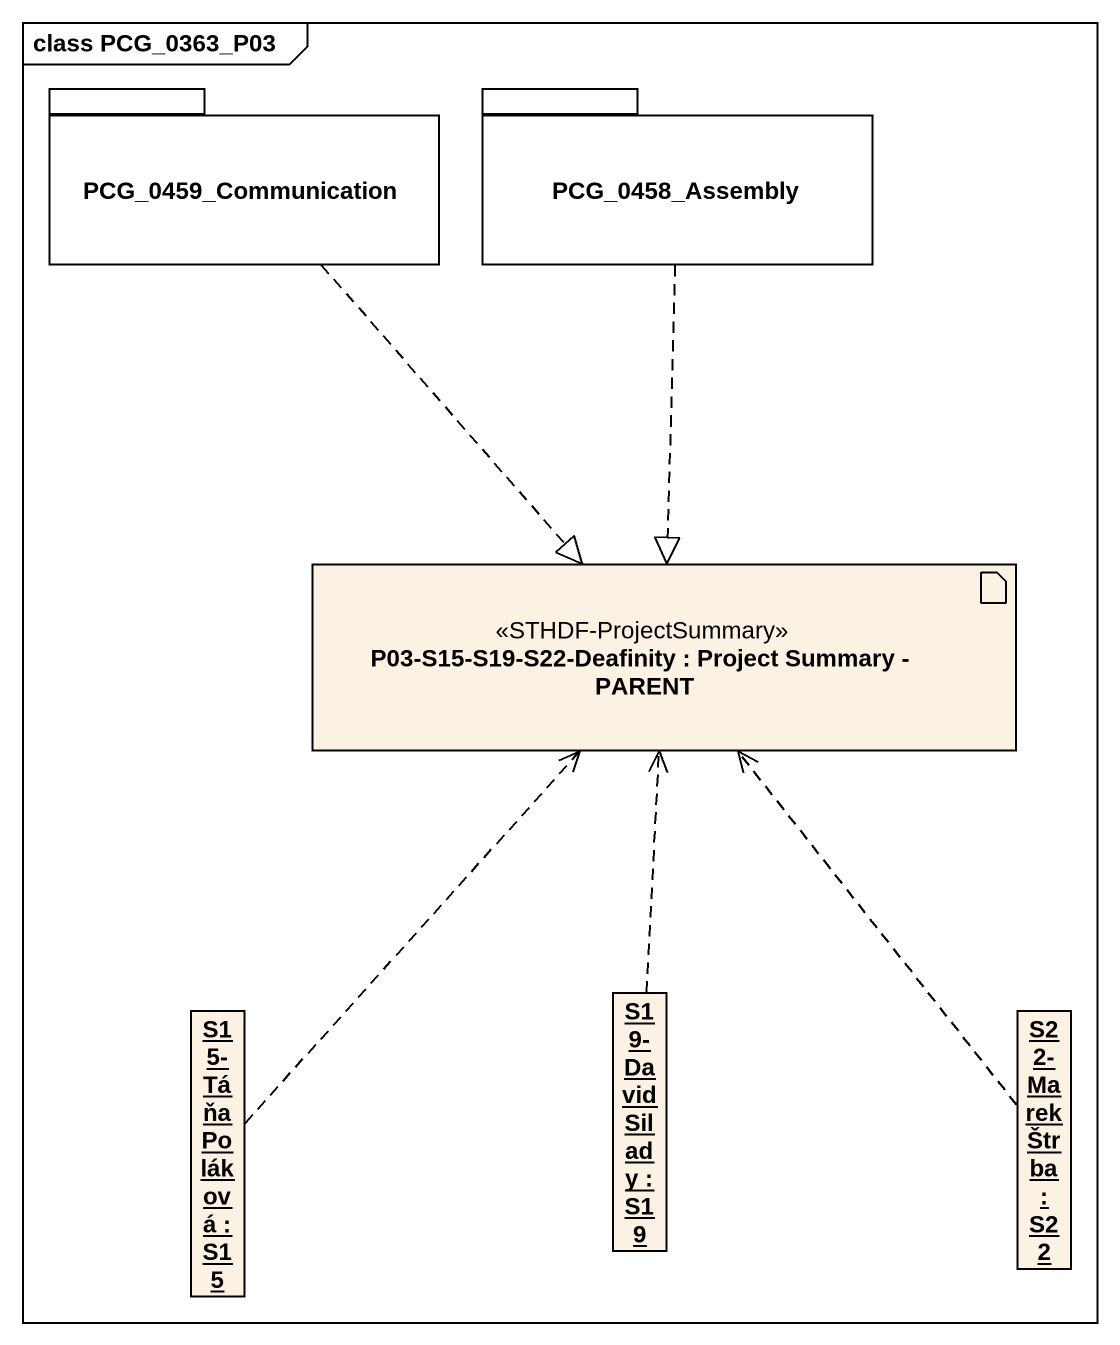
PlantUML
@startuml
mainframe class PCG_0363_P03
allowmixing
hide circle
hide empty members
package PCG_0459_Communication {
}
package PCG_0458_Assembly {
}
artifact "P03-S15-S19-S22-Deafinity : Project Summary - PARENT" as P03_S15_S19_S22_Deafinity <<STHDF-ProjectSummary>>
object "S15-Táňa Poláková : S15" as S15_Táňa_Poláková
object "S19-David Silady : S19" as S19_David_Silady
object "S22-Marek Štrba : S22" as S22_Marek_Štrba
PCG_0459_Communication ..|> P03_S15_S19_S22_Deafinity
PCG_0458_Assembly ..|> P03_S15_S19_S22_Deafinity
S15_Táňa_Poláková .up.> P03_S15_S19_S22_Deafinity
S19_David_Silady .up.> P03_S15_S19_S22_Deafinity
S22_Marek_Štrba .up.> P03_S15_S19_S22_Deafinity
@enduml
